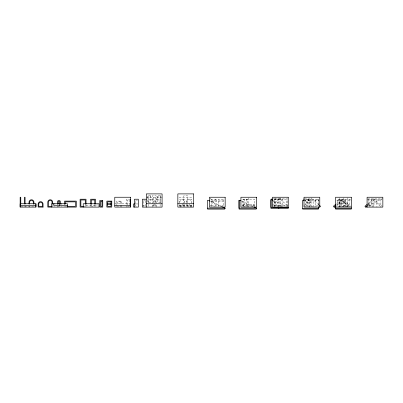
<?xml version="1.0" encoding="UTF-8"?>
<svg xmlns="http://www.w3.org/2000/svg" width="403" height="403" viewBox="0 0 403 403"><rect width="100%" height="100%" fill="white"/><g stroke="black" fill="none" stroke-linecap="round" stroke-linejoin="round"><path stroke-width="0.3" stroke-dasharray="2.02 1.51" d="M210.134 206.16L216.517 198.18M272.252 205.258L279.672 198.921L287.561 205.656M304.003 205.656L311.887 198.921L319.055 205.041M336.727 203.409L341.986 198.921L350.59 206.271L336.455 206.271M336.419 205.117L341.986 200.367L349.406 206.704M367.788 203.817L373.526 198.921L382.13 206.271M367.959 205.117L373.526 200.367L380.946 206.704M368.191 205.419L382.059 198.921M339.558 203.505L343.427 201.963L347.295 203.505M146.304 197.243L162.077 197.243M179.058 197.243L193.007 197.243M271.788 198.921L287.561 198.921L287.561 207.102M304.608 198.921L311.887 198.921M367.687 198.921L382.85 198.921M274.665 199.178L279.264 199.178M130.496 199.213L126.557 199.213L126.557 207.102M148.279 199.213L154.193 199.213L154.193 202.855M156.163 199.213L160.107 199.213M350.686 199.213L337.513 199.213L337.513 206.492M367.083 199.213L381.636 199.213M306.204 206.487L306.204 202.21A2.463 1.743 -90 0 1 307.942 199.747L309.061 199.747A2.463 1.743 -90 0 1 310.804 202.21L310.804 207.102M137.529 200.069L135.297 200.069L135.297 203.157L137.529 203.157M211.358 200.09L216.285 200.09M218.255 200.09L223.181 200.09M303.882 200.256L318.435 200.256L318.435 206.588M336.752 200.256L351.31 200.256M211.358 201.188L216.285 201.188M218.255 201.188L223.181 201.188M306.204 202.21L307.318 202.21A2.463 1.743 -90 0 1 309.061 199.747M307.942 199.747A2.463 1.743 -90 0 1 309.685 202.21L310.804 202.21M114.769 203.747L129.932 203.747M134.718 203.943L137.771 203.943M242.893 204.261L254.721 204.261M179.819 205.208L184.745 205.208M186.715 205.208L191.642 205.208M211.358 205.208L216.285 205.208M218.255 205.208L223.181 205.208M254.721 205.208L242.566 205.167L242.566 206.155L254.721 206.155L254.721 199.213L242.893 199.213L242.893 206.532M274.665 205.167L282.81 205.208M344.414 205.208L349.341 205.208M369.052 205.208L373.979 205.208M142.481 205.424L145.725 205.424M152.218 205.424L156.163 205.424M179.058 205.424L193.616 205.424M273.002 205.943L287.561 205.943M179.819 206.155L184.745 206.155M186.715 206.155L191.642 206.155M21.072 206.26L35.313 206.26M127.408 206.245L129.64 206.245M304.003 206.271L318.657 206.271M58.198 206.346L59.649 206.346M65.256 206.346L66.47 206.346M84.172 206.346L85.275 206.346L85.275 204.482M273.435 200.377L286.357 206.437M241.523 201.047L253.321 206.578M210.547 201.309L221.786 206.578M273.002 200.981L278.015 206.558M210.134 198.18L216.895 206.628M380.88 199.213L380.88 207.102M376.936 199.213L376.936 207.102M373.979 199.213L373.979 206.155L369.052 206.155L369.052 199.213M372.992 199.213L372.992 206.492M371.516 199.213L371.516 205.868L368.559 205.868L368.559 199.213M349.341 199.213L349.341 206.155L344.414 206.155L344.414 199.213M347.371 197.858L347.371 206.482M345.396 199.213L345.396 206.492M343.427 197.858L343.427 206.482M341.991 199.213L341.991 206.492M341.457 199.213L341.457 207.102M340.878 199.213L340.878 206.492M339.482 197.858L339.482 206.482M339.205 199.213L339.205 207.102M338.092 199.213L338.092 207.102M313.856 207.102L313.856 199.213L309.917 199.213L309.917 207.102M311.887 197.858L311.887 206.482M309.685 202.21L309.685 207.102M307.318 202.21L307.318 206.487M286.261 206.492L286.261 199.213L274.433 199.213L274.433 207.102M282.81 199.213L282.81 206.155L277.884 206.155L277.884 199.213M280.347 197.858L280.347 206.482M279.264 197.858L279.264 206.482M278.146 197.858L278.146 206.482M275.778 197.858L275.778 206.482M274.665 197.858L274.665 206.482M253.789 204.261L253.789 206.155M248.807 197.858L248.807 206.482M247.724 206.492L247.724 199.178L243.125 199.178L243.125 206.492M246.611 199.178L246.611 207.102M246.052 205.167L246.052 206.155M244.238 199.178L244.238 206.492M243.83 204.261L243.83 206.155M191.642 207.102L191.642 199.213L186.715 199.213L186.715 202.855M190.856 205.424L190.856 207.102M189.279 203.747L189.279 205.424M187.702 203.142L187.702 195.863L183.758 195.863L183.758 203.747M187.702 204.306L187.702 206.543M186.715 203.409L186.715 206.492M184.745 206.492L184.745 199.213L179.819 199.213L179.819 206.492M183.758 204.306L183.758 206.543M182.181 203.747L182.181 205.424M180.604 205.424L180.604 207.102M160.107 197.243L160.107 207.102M156.163 207.102L156.163 195.863L152.218 195.863L152.218 207.102M155.175 197.243L155.175 207.102M154.193 203.46L154.193 206.492M153.205 197.243L153.205 207.102M148.279 197.243L148.279 207.102M129.64 205.626L129.64 200.069L127.408 200.069L127.408 205.626M121.625 207.102L121.625 201.107L116.699 201.107L116.699 207.102M97.027 203.747L97.027 205.424L85.199 205.424L85.199 203.747M95.526 204.674L95.526 206.492M94.776 204.482L94.776 206.346L91.355 206.346L91.355 204.482M91.113 203.747L91.113 206.543M90.599 204.674L90.599 206.492M86.025 204.674L86.025 206.492M64.304 206.23L64.304 206.663M61.15 206.23L61.15 206.663M57.997 206.23L57.997 206.663M57.443 205.948L57.443 207.102M54.843 206.23L54.843 206.663M52.712 204.653L52.712 206.487M29.651 205.888L29.651 207.102M25.077 205.868L25.077 207.102M136.254 206.548A1.184 1.184 0 0 1 135.821 204.931A1.184 1.184 0 0 1 137.438 204.497M315.337 200.694A1.476 1.476 0 0 1 316.813 199.213A1.476 1.476 0 0 1 318.294 200.694M305.479 200.694A1.476 1.476 0 0 1 306.96 199.213A1.476 1.476 0 0 1 308.436 200.694M186.715 202.21A2.463 2.463 0 0 1 189.178 199.747A2.463 2.463 0 0 1 191.642 202.21M179.819 202.21A2.463 2.463 0 0 1 182.282 199.747A2.463 2.463 0 0 1 184.745 202.21M157.638 197.344A1.476 1.476 0 0 1 159.12 195.863A1.476 1.476 0 0 1 160.596 197.344M147.785 197.344A1.476 1.476 0 0 1 149.261 195.863A1.476 1.476 0 0 1 150.742 197.344M148.279 202.21A2.463 2.463 0 0 1 150.742 199.747A2.463 2.463 0 0 1 153.205 202.21M155.175 202.21A2.463 2.463 0 0 1 157.638 199.747A2.463 2.463 0 0 1 160.107 202.21M343.427 201.173L339.558 202.719L339.558 206.452L347.295 206.452L347.295 202.719L343.427 201.173M343.427 203.067L340.58 204.2L340.58 205.429L346.273 205.429L346.273 204.2L343.427 203.067M150.742 195.863L147.785 195.863L147.785 202.518L150.742 202.518L150.742 195.863M160.596 195.863L157.638 195.863L157.638 202.518L160.596 202.518L160.596 195.863M216.285 199.213L211.358 199.213L211.358 206.155L216.285 206.155L216.285 199.213M223.181 199.213L218.255 199.213L218.255 206.155L223.181 206.155L223.181 199.213M308.436 199.213L305.479 199.213L305.479 205.868L308.436 205.868L308.436 199.213M318.294 199.213L315.337 199.213L315.337 205.868L318.294 205.868L318.294 199.213M145.412 200.069L143.181 200.069L143.181 206.245L145.412 206.245L145.412 200.069M120.875 201.858L117.454 201.858L117.454 206.346L120.875 206.346L120.875 201.858"/><path stroke-width="0.6" d="M239.05 200.256L239.05 208.16L256.696 208.16L256.248 209.107L239.05 209.107L239.05 200.256L240.964 200.785M270.962 199.591L270.962 207.49L288.603 207.49L288.16 208.437L270.962 208.437L270.962 199.591L272.876 200.115M304.003 200.754L304.003 198.921M20.15 207.102L20.15 203.747L35.917 203.747L35.917 207.102L20.15 207.102L20.15 197.243L20.78 197.243L20.78 204.019M35.917 203.747L35.917 207.102M222.345 206.84L225.156 208.16L224.708 209.107L207.51 209.107L207.51 200.256L209.988 201.047M319.77 207.102L319.77 197.243L304.003 197.243L304.003 207.102L319.77 207.102L320.491 206.271L319.534 205.449M335.775 204.225L333.382 206.271L334.102 207.102L351.31 207.102M334.102 207.102L335.956 205.515M367.309 204.225L364.922 206.271L365.642 207.102L382.85 207.102L382.85 197.243L367.083 197.243L367.083 207.102M365.642 207.102L367.496 205.515M146.269 199.213L142.324 199.213L142.324 207.102L162.077 207.102L162.077 193.893L146.304 193.893L146.304 207.102M303.882 200.256L302.668 200.256L302.668 209.107L318.435 209.107L318.435 206.941M107.596 203.727L111.016 203.727M146.304 203.747L162.077 203.747M177.844 203.747L193.616 203.747M134.718 203.943L133.494 203.943L133.494 207.102L138.38 207.102L138.38 199.213L134.441 199.213L134.441 207.102M107.596 204.482L111.016 204.482M20.15 205.424L35.917 205.424M67.457 205.424L53.659 205.424L53.659 203.747M114.769 205.424L130.537 205.424M67.074 206.346L75.578 206.346L75.578 201.858L65.256 201.858L65.256 204.104M83.623 206.346L80.867 206.346L80.867 199.969L85.275 199.969L85.275 204.029M52.088 206.472L48.415 206.472L48.481 201.737A1.829 1.829 0 0 1 52.017 201.737L52.088 204.059M207.51 208.16L225.156 208.16M302.668 208.437L318.435 208.437M335.543 208.437L351.31 208.437M287.48 206.961L288.603 207.49M253.885 206.84L256.696 208.16M271.753 199.591L272.584 200.518M278.846 207.49L278.846 208.437M271.788 198.921L271.788 199.707M130.496 199.213L130.496 207.102M95.526 204.069L95.526 199.213L90.599 199.213L90.599 204.069M94.776 204.029L94.776 199.969L91.355 199.969L91.355 204.029M86.025 204.069L86.025 199.213L80.111 199.213L80.111 207.102L98.997 207.102L98.997 203.747L83.23 203.747L83.23 207.102M67.457 207.102L67.457 203.747L51.69 203.747L51.69 207.102M64.5 204.104L64.5 201.107L76.328 201.107L76.328 207.102L47.786 207.102L47.786 202.21A2.463 2.463 0 0 1 50.249 199.747A2.463 2.463 0 0 1 52.712 202.21L52.712 204.044M64.304 203.747L64.304 204.195M61.15 203.747L61.15 204.195M60.4 204.225L60.4 201.923A1.476 1.476 0 0 0 58.924 200.447A1.476 1.476 0 0 0 57.443 201.923L57.443 204.225M59.649 203.847L59.619 201.737A0.72 0.72 0 0 0 58.228 201.737L58.198 203.847M59.573 203.747L59.573 205.424M57.997 203.747L57.997 204.195M54.843 203.747L54.843 204.195M33.948 204.044L33.948 202.21A2.463 2.463 0 0 0 31.484 199.747A2.463 2.463 0 0 0 29.021 202.21L29.021 204.044M33.318 204.069L33.253 201.737A1.829 1.829 0 0 0 29.716 201.737L29.651 204.069M25.077 204.019L25.077 197.243L24.452 197.243L24.452 204.019M38.824 203.631L38.753 206.472L42.426 206.472L42.36 203.631A1.829 1.829 0 0 0 38.824 203.631M193.616 193.893L177.844 193.893L177.844 207.102L193.616 207.102L193.616 193.893M130.537 197.243L114.769 197.243L114.769 207.102L130.537 207.102L130.537 197.243M225.156 197.243L209.384 197.243L209.384 207.102L225.156 207.102L225.156 197.243M256.696 197.243L240.923 197.243L240.923 207.102L256.696 207.102L256.696 197.243M288.231 197.243L272.463 197.243L272.463 207.102L288.231 207.102L288.231 197.243M351.31 197.243L335.543 197.243L335.543 209.107L351.31 209.107L351.31 197.243M102.745 200.447L99.788 200.447L99.788 207.102L102.745 207.102L102.745 200.447M111.772 201.107L106.845 201.107L106.845 207.102L111.772 207.102L111.772 201.107M101.989 201.198L100.538 201.198L100.538 206.346L101.989 206.346L101.989 201.198M111.016 201.858L107.596 201.858L107.596 206.346L111.016 206.346L111.016 201.858M43.056 207.102L38.129 207.102L38.129 204.104A2.463 2.463 0 0 1 40.592 201.641A2.463 2.463 0 0 1 43.056 204.104L43.056 207.102"/></g></svg>
